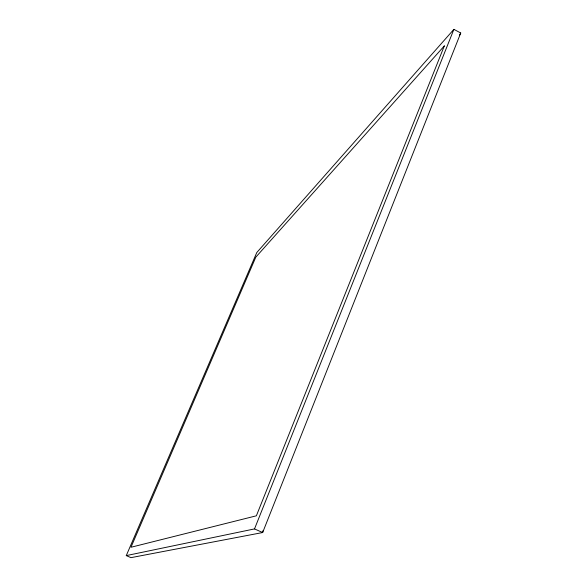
<?xml version="1.0" encoding="UTF-8"?>
<svg xmlns="http://www.w3.org/2000/svg" width="587" height="587" viewBox="0 0 587 587"><rect width="100%" height="100%" fill="white"/><g stroke="black" fill="none" stroke-linecap="round" stroke-linejoin="round"><path stroke-width="0.88" d="M262.888 530.787L262.653 532.541L130.982 557.65L126.271 555.61L256.783 252.542L453.883 29.35L460.729 32.989L262.653 532.541L254.509 528.916L126.271 555.61M254.509 528.916L453.883 29.35M459.357 35.352L460.729 32.989M444.33 45.911L256.372 515.804L130.974 547.26L255.807 257.157L444.33 45.911"/></g></svg>
